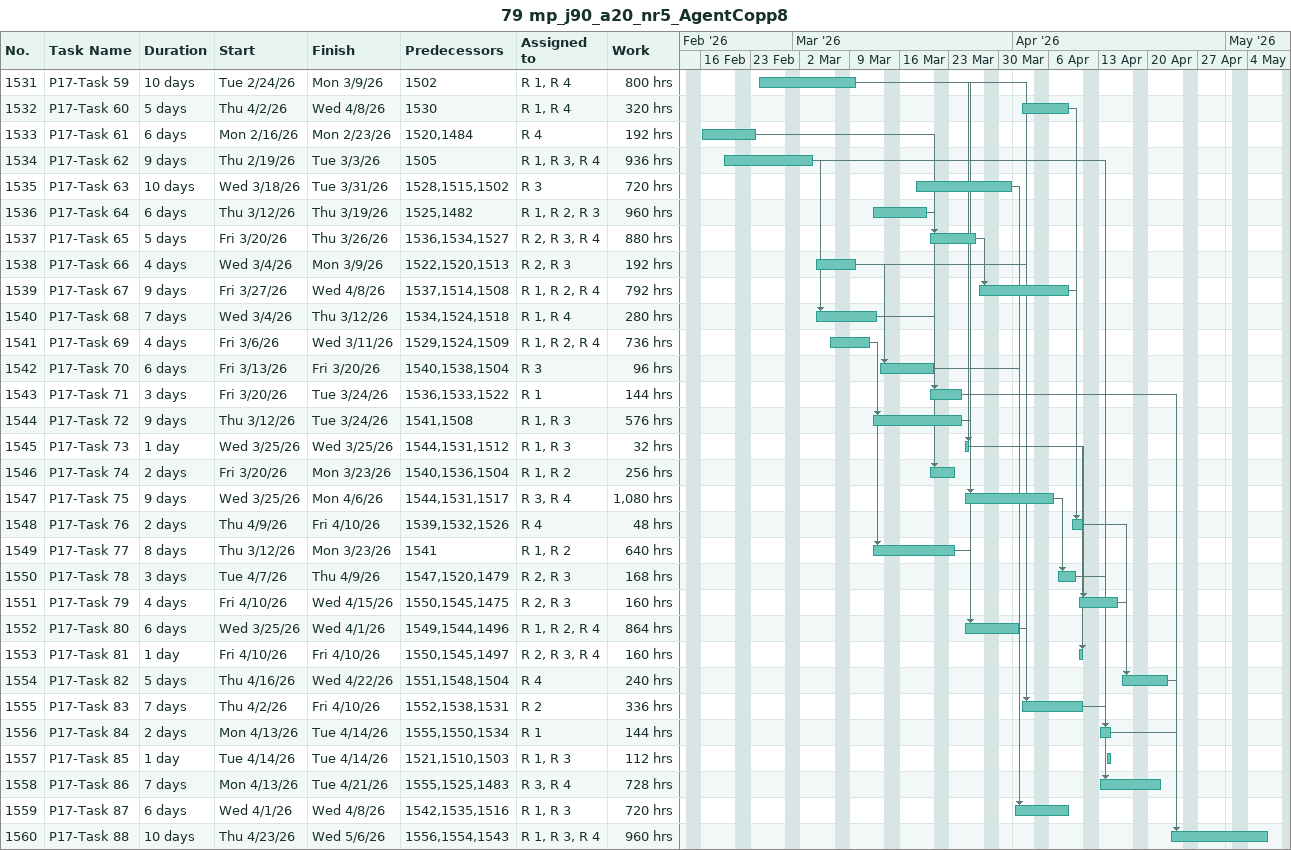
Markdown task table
79 mp_j90_a20_nr5_AgentCopp8

| ID | Task | Duration | Start | Finish | Predecessors | Resources | Work (h) |
|---|---|---|---|---|---|---|---|
| 1531 | P17-Task 59 | 10d | 2026-02-24 | 2026-03-09 | 1502 | R 1, R 4 | 800 |
| 1532 | P17-Task 60 | 5d | 2026-04-02 | 2026-04-08 | 1530 | R 1, R 4 | 320 |
| 1533 | P17-Task 61 | 6d | 2026-02-16 | 2026-02-23 | 1520, 1484 | R 4 | 192 |
| 1534 | P17-Task 62 | 9d | 2026-02-19 | 2026-03-03 | 1505 | R 1, R 3, R 4 | 936 |
| 1535 | P17-Task 63 | 10d | 2026-03-18 | 2026-03-31 | 1528, 1515, 1502 | R 3 | 720 |
| 1536 | P17-Task 64 | 6d | 2026-03-12 | 2026-03-19 | 1525, 1482 | R 1, R 2, R 3 | 960 |
| 1537 | P17-Task 65 | 5d | 2026-03-20 | 2026-03-26 | 1536, 1534, 1527 | R 2, R 3, R 4 | 880 |
| 1538 | P17-Task 66 | 4d | 2026-03-04 | 2026-03-09 | 1522, 1520, 1513 | R 2, R 3 | 192 |
| 1539 | P17-Task 67 | 9d | 2026-03-27 | 2026-04-08 | 1537, 1514, 1508 | R 1, R 2, R 4 | 792 |
| 1540 | P17-Task 68 | 7d | 2026-03-04 | 2026-03-12 | 1534, 1524, 1518 | R 1, R 4 | 280 |
| 1541 | P17-Task 69 | 4d | 2026-03-06 | 2026-03-11 | 1529, 1524, 1509 | R 1, R 2, R 4 | 736 |
| 1542 | P17-Task 70 | 6d | 2026-03-13 | 2026-03-20 | 1540, 1538, 1504 | R 3 | 96 |
| 1543 | P17-Task 71 | 3d | 2026-03-20 | 2026-03-24 | 1536, 1533, 1522 | R 1 | 144 |
| 1544 | P17-Task 72 | 9d | 2026-03-12 | 2026-03-24 | 1541, 1508 | R 1, R 3 | 576 |
| 1545 | P17-Task 73 | 1d | 2026-03-25 | 2026-03-25 | 1544, 1531, 1512 | R 1, R 3 | 32 |
| 1546 | P17-Task 74 | 2d | 2026-03-20 | 2026-03-23 | 1540, 1536, 1504 | R 1, R 2 | 256 |
| 1547 | P17-Task 75 | 9d | 2026-03-25 | 2026-04-06 | 1544, 1531, 1517 | R 3, R 4 | 1080 |
| 1548 | P17-Task 76 | 2d | 2026-04-09 | 2026-04-10 | 1539, 1532, 1526 | R 4 | 48 |
| 1549 | P17-Task 77 | 8d | 2026-03-12 | 2026-03-23 | 1541 | R 1, R 2 | 640 |
| 1550 | P17-Task 78 | 3d | 2026-04-07 | 2026-04-09 | 1547, 1520, 1479 | R 2, R 3 | 168 |
| 1551 | P17-Task 79 | 4d | 2026-04-10 | 2026-04-15 | 1550, 1545, 1475 | R 2, R 3 | 160 |
| 1552 | P17-Task 80 | 6d | 2026-03-25 | 2026-04-01 | 1549, 1544, 1496 | R 1, R 2, R 4 | 864 |
| 1553 | P17-Task 81 | 1d | 2026-04-10 | 2026-04-10 | 1550, 1545, 1497 | R 2, R 3, R 4 | 160 |
| 1554 | P17-Task 82 | 5d | 2026-04-16 | 2026-04-22 | 1551, 1548, 1504 | R 4 | 240 |
| 1555 | P17-Task 83 | 7d | 2026-04-02 | 2026-04-10 | 1552, 1538, 1531 | R 2 | 336 |
| 1556 | P17-Task 84 | 2d | 2026-04-13 | 2026-04-14 | 1555, 1550, 1534 | R 1 | 144 |
| 1557 | P17-Task 85 | 1d | 2026-04-14 | 2026-04-14 | 1521, 1510, 1503 | R 1, R 3 | 112 |
| 1558 | P17-Task 86 | 7d | 2026-04-13 | 2026-04-21 | 1555, 1525, 1483 | R 3, R 4 | 728 |
| 1559 | P17-Task 87 | 6d | 2026-04-01 | 2026-04-08 | 1542, 1535, 1516 | R 1, R 3 | 720 |
| 1560 | P17-Task 88 | 10d | 2026-04-23 | 2026-05-06 | 1556, 1554, 1543 | R 1, R 3, R 4 | 960 |
